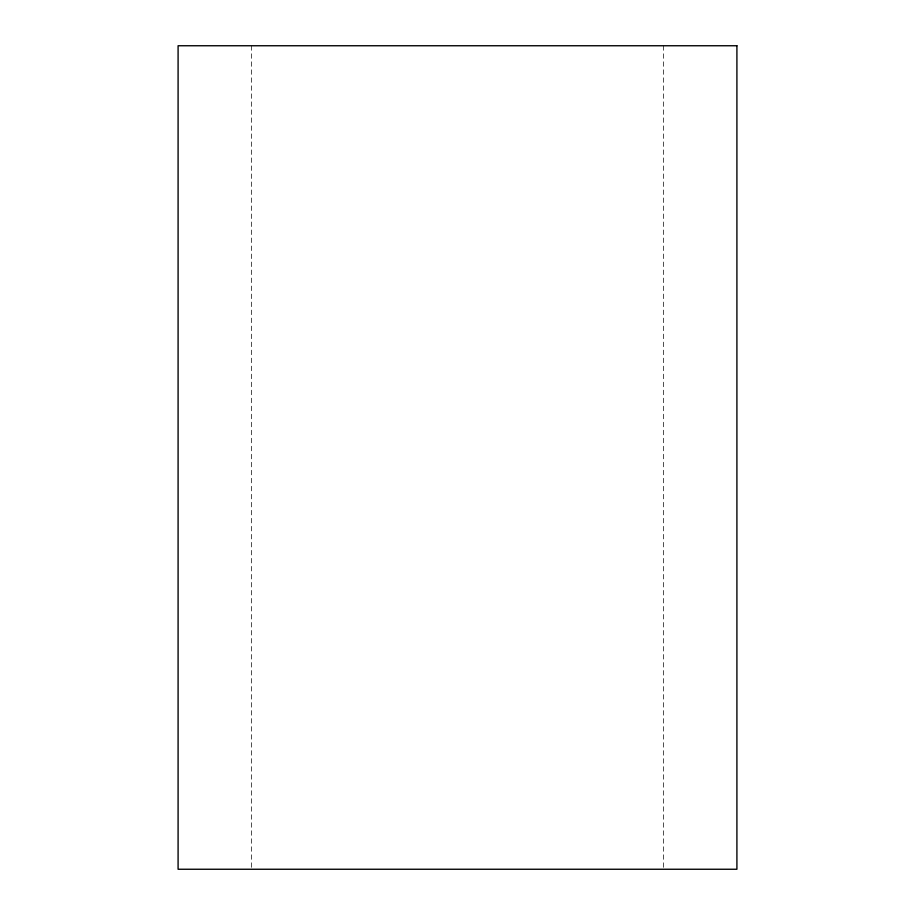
<?xml version="1.0" encoding="UTF-8"?>
<svg xmlns="http://www.w3.org/2000/svg" width="915" height="915" viewBox="0 0 915 915"><rect width="100%" height="100%" fill="white"/><g stroke="black" fill="none" stroke-linecap="round" stroke-linejoin="round"><path stroke-width="0.69" stroke-dasharray="4.58 3.43" d="M663.375 45.75L663.375 867.82M251.625 45.75L251.625 867.82"/><path stroke-width="1.37" d="M736.907 45.75L178.093 45.75L178.093 869.25L736.907 869.25L736.907 45.75"/></g></svg>
